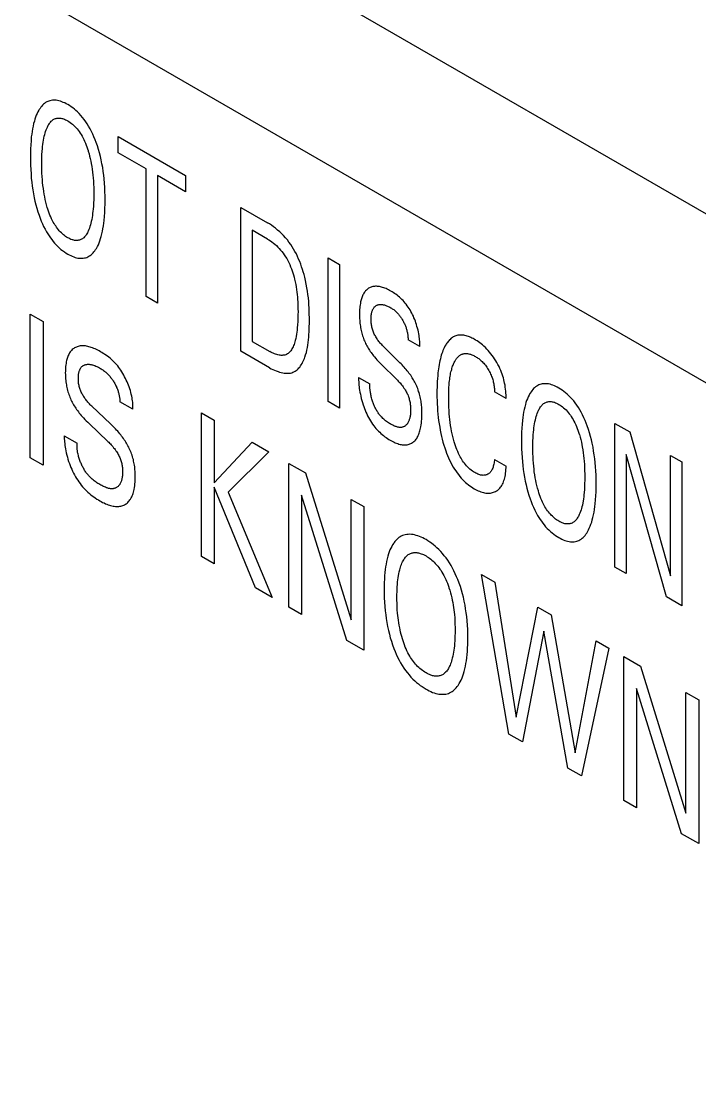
# Model space of a CAD drawing. Extents: x 0 to 420, y 0 to 297.
# Drawn here: x 202.31 to 208.87, y 153.51 to 163.77 of the extents above; entities that cross this region are included whole.
import ezdxf

# ---------------------------------------------------------------- set-up
doc = ezdxf.new("R2010")
doc.units = 0
doc.header["$LTSCALE"] = 23.1
doc.layers.add('40000_ISO', color=7, linetype='CONTINUOUS')

msp = doc.modelspace()

# ---------------------------------------------------------------- linework, layer by layer
at = {"layer": '40000_ISO', "color": 7, "linetype": 'CONTINUOUS'}
for p, q in [((227.63, 151.116), (153.384, 193.982)), ((226.923, 149.892), (152.677, 192.758)), ((203.25, 162.503), (203.25, 162.661)), ((203.25, 162.661), (203.9, 162.285)), ((203.52, 162.348), (203.25, 162.503)), ((203.52, 161.117), (203.52, 162.348)), ((203.63, 162.284), (203.63, 161.053)), ((203.9, 162.128), (203.63, 162.284)), ((203.9, 162.285), (203.9, 162.128)), ((204.436, 160.588), (204.436, 161.976)), ((204.436, 161.976), (204.691, 161.829)), ((204.546, 161.755), (204.546, 160.682)), ((204.691, 161.671), (204.546, 161.755)), ((205.278, 160.102), (205.278, 161.49)), ((205.278, 161.49), (205.388, 161.426)), ((205.388, 161.426), (205.388, 160.038)), ((203.63, 161.053), (203.52, 161.117)), ((202.402, 159.558), (202.402, 160.946)), ((202.402, 160.946), (202.525, 160.875)), ((202.525, 160.875), (202.525, 159.487)), ((206.163, 160.632), (206.051, 160.697)), ((204.713, 160.428), (204.436, 160.588)), ((204.546, 160.682), (204.714, 160.585)), ((205.809, 160.637), (205.971, 160.476)), ((205.947, 160.307), (205.785, 160.468)), ((205.572, 160.335), (205.682, 160.271)), ((206.997, 160.13), (206.884, 160.195)), ((203.392, 160.027), (203.267, 160.099)), ((205.388, 160.038), (205.278, 160.102)), ((202.996, 160.056), (203.177, 159.885)), ((204.054, 158.604), (204.054, 159.992)), ((204.054, 159.992), (204.177, 159.921)), ((203.151, 159.717), (202.969, 159.889)), ((204.177, 159.921), (204.177, 159.318)), ((208.047, 158.503), (208.047, 159.891)), ((208.047, 159.891), (208.191, 159.809)), ((202.73, 159.771), (202.854, 159.699)), ((208.191, 159.809), (208.584, 158.418)), ((204.177, 159.318), (204.546, 159.708)), ((204.546, 159.708), (204.704, 159.617)), ((204.704, 159.617), (204.312, 159.225)), ((208.157, 159.591), (208.157, 158.44)), ((208.546, 158.216), (208.157, 159.591)), ((208.584, 158.418), (208.584, 159.581)), ((208.584, 159.581), (208.693, 159.518)), ((202.525, 159.487), (202.402, 159.558)), ((204.899, 158.116), (204.899, 159.504)), ((204.899, 159.504), (205.06, 159.412)), ((206.884, 159.543), (206.997, 159.478)), ((208.693, 159.518), (208.693, 158.13)), ((205.06, 159.412), (205.5, 157.994)), ((204.177, 159.275), (204.177, 158.533)), ((204.575, 158.303), (204.177, 159.275)), ((204.312, 159.225), (204.738, 158.209)), ((205.022, 159.196), (205.022, 158.045)), ((205.457, 157.794), (205.022, 159.196)), ((205.5, 157.994), (205.5, 159.157)), ((205.5, 159.157), (205.623, 159.087)), ((205.623, 159.087), (205.623, 157.699)), ((204.177, 158.533), (204.054, 158.604)), ((208.157, 158.44), (208.047, 158.503)), ((207.024, 156.89), (206.758, 158.431)), ((206.758, 158.431), (206.887, 158.357)), ((206.887, 158.357), (207.095, 157.052)), ((204.738, 158.209), (204.575, 158.303)), ((208.693, 158.13), (208.546, 158.216)), ((205.022, 158.045), (204.899, 158.116)), ((207.095, 157.052), (207.302, 158.117)), ((207.302, 158.117), (207.433, 158.041)), ((207.433, 158.041), (207.663, 156.709)), ((207.362, 157.883), (207.154, 156.815)), ((207.592, 156.562), (207.362, 157.883)), ((205.623, 157.699), (205.457, 157.794)), ((207.663, 156.709), (207.867, 157.791)), ((207.989, 157.72), (207.723, 156.486)), ((207.867, 157.791), (207.989, 157.72)), ((208.133, 156.25), (208.133, 157.638)), ((208.133, 157.638), (208.293, 157.545)), ((208.293, 157.545), (208.733, 156.127)), ((208.255, 157.33), (208.255, 156.179)), ((208.69, 155.927), (208.255, 157.33)), ((208.733, 156.127), (208.733, 157.291)), ((208.733, 157.291), (208.856, 157.22)), ((208.856, 157.22), (208.856, 155.832)), ((207.154, 156.815), (207.024, 156.89)), ((207.723, 156.486), (207.592, 156.562)), ((208.255, 156.179), (208.133, 156.25)), ((208.856, 155.832), (208.69, 155.927))]:
    msp.add_line(p, q, dxfattribs=at)
for points in [[(203.04, 161.581), (203.05, 161.598), (203.059, 161.616), (203.067, 161.635), (203.074, 161.655), (203.081, 161.675), (203.087, 161.696), (203.094, 161.72), (203.099, 161.746), (203.104, 161.771), (203.109, 161.798), (203.112, 161.824), (203.115, 161.851), (203.119, 161.89), (203.122, 161.928), (203.123, 161.968), (203.124, 162.007), (203.125, 162.048), (203.124, 162.087), (203.123, 162.128), (203.121, 162.168), (203.119, 162.209), (203.115, 162.251), (203.111, 162.287), (203.106, 162.324), (203.101, 162.361), (203.094, 162.398), (203.086, 162.436), (203.079, 162.469), (203.07, 162.502), (203.06, 162.536), (203.05, 162.57), (203.038, 162.603), (203.028, 162.63), (203.017, 162.657), (203.006, 162.683), (202.993, 162.709), (202.98, 162.735), (202.965, 162.761), (202.952, 162.783), (202.938, 162.804), (202.923, 162.825), (202.907, 162.845), (202.891, 162.864), (202.874, 162.883), (202.859, 162.898), (202.843, 162.912), (202.828, 162.925), (202.812, 162.937), (202.796, 162.949), (202.78, 162.96), (202.764, 162.969), (202.749, 162.977), (202.735, 162.985), (202.721, 162.991), (202.707, 162.997), (202.693, 163.001), (202.679, 163.005), (202.666, 163.008), (202.653, 163.011), (202.64, 163.012), (202.628, 163.012), (202.616, 163.011), (202.604, 163.009), (202.592, 163.007), (202.582, 163.004), (202.571, 163), (202.561, 162.995), (202.55, 162.988), (202.54, 162.981), (202.53, 162.973), (202.521, 162.964), (202.512, 162.954), (202.504, 162.944), (202.496, 162.933), (202.488, 162.922), (202.485, 162.917)], [(202.485, 162.917), (202.476, 162.901), (202.468, 162.884), (202.46, 162.866), (202.453, 162.848), (202.447, 162.829), (202.441, 162.81), (202.434, 162.786), (202.429, 162.761), (202.424, 162.736), (202.419, 162.71), (202.416, 162.684), (202.412, 162.657), (202.409, 162.62), (202.406, 162.582), (202.404, 162.543), (202.403, 162.504), (202.403, 162.464), (202.403, 162.424), (202.404, 162.383), (202.406, 162.341), (202.409, 162.3), (202.412, 162.257), (202.416, 162.22), (202.421, 162.183), (202.426, 162.145), (202.433, 162.107), (202.44, 162.069), (202.447, 162.036), (202.456, 162.002), (202.465, 161.968), (202.475, 161.934), (202.487, 161.9), (202.497, 161.872), (202.507, 161.845), (202.519, 161.818), (202.531, 161.792), (202.545, 161.765), (202.559, 161.739), (202.571, 161.72), (202.583, 161.701), (202.596, 161.682), (202.609, 161.665), (202.623, 161.647), (202.637, 161.631), (202.651, 161.615), (202.667, 161.599), (202.682, 161.585), (202.698, 161.571), (202.714, 161.559), (202.731, 161.547), (202.747, 161.536), (202.764, 161.526), (202.778, 161.518), (202.792, 161.511), (202.806, 161.505), (202.821, 161.499), (202.835, 161.494), (202.848, 161.49), (202.862, 161.487), (202.875, 161.485), (202.888, 161.485), (202.901, 161.485), (202.913, 161.486), (202.925, 161.488), (202.936, 161.49), (202.947, 161.494), (202.958, 161.498), (202.968, 161.504), (202.979, 161.511), (202.989, 161.518), (202.999, 161.527), (203.008, 161.537), (203.017, 161.547), (203.025, 161.558), (203.033, 161.569), (203.04, 161.581)], [(202.566, 161.977), (202.559, 162.002), (202.552, 162.028), (202.546, 162.053), (202.541, 162.078), (202.537, 162.103), (202.532, 162.131), (202.528, 162.16), (202.524, 162.188), (202.521, 162.216), (202.519, 162.244), (202.517, 162.275), (202.515, 162.307), (202.514, 162.338), (202.513, 162.368), (202.513, 162.399), (202.513, 162.429), (202.514, 162.458), (202.515, 162.487), (202.517, 162.516), (202.519, 162.545), (202.521, 162.565), (202.523, 162.585), (202.526, 162.605), (202.529, 162.625), (202.533, 162.644), (202.537, 162.663), (202.541, 162.679), (202.545, 162.694), (202.55, 162.709), (202.555, 162.724), (202.561, 162.738), (202.567, 162.752), (202.572, 162.761), (202.576, 162.77), (202.581, 162.778), (202.586, 162.786), (202.592, 162.794), (202.598, 162.801), (202.604, 162.808), (202.611, 162.814), (202.618, 162.819), (202.624, 162.824), (202.63, 162.827), (202.637, 162.831), (202.644, 162.834), (202.652, 162.836), (202.659, 162.838), (202.667, 162.839), (202.675, 162.839), (202.683, 162.839), (202.691, 162.839), (202.698, 162.837), (202.706, 162.836), (202.714, 162.834), (202.722, 162.831), (202.732, 162.827), (202.743, 162.823), (202.753, 162.818), (202.764, 162.812), (202.775, 162.805), (202.787, 162.797), (202.799, 162.788), (202.811, 162.779), (202.822, 162.769), (202.833, 162.758), (202.844, 162.746), (202.855, 162.734), (202.865, 162.721), (202.875, 162.708), (202.884, 162.694), (202.893, 162.68), (202.902, 162.665), (202.91, 162.651), (202.919, 162.633), (202.927, 162.615), (202.935, 162.597), (202.942, 162.579), (202.949, 162.561), (202.955, 162.543), (202.96, 162.525), (202.962, 162.519)], [(202.962, 162.519), (202.969, 162.495), (202.975, 162.471), (202.981, 162.448), (202.986, 162.424), (202.991, 162.401), (202.995, 162.373), (203, 162.345), (203.003, 162.317), (203.006, 162.289), (203.009, 162.262), (203.011, 162.231), (203.013, 162.2), (203.014, 162.17), (203.014, 162.139), (203.015, 162.109), (203.014, 162.079), (203.014, 162.049), (203.013, 162.019), (203.011, 161.989), (203.009, 161.96), (203.007, 161.94), (203.004, 161.919), (203.002, 161.899), (202.999, 161.879), (202.995, 161.859), (202.991, 161.84), (202.987, 161.824), (202.983, 161.808), (202.978, 161.792), (202.973, 161.777), (202.968, 161.763), (202.962, 161.748), (202.957, 161.739), (202.953, 161.73), (202.948, 161.721), (202.942, 161.713), (202.937, 161.705), (202.931, 161.698), (202.925, 161.691), (202.918, 161.684), (202.911, 161.678), (202.905, 161.674), (202.898, 161.67), (202.891, 161.666), (202.884, 161.663), (202.877, 161.661), (202.869, 161.659), (202.861, 161.657), (202.853, 161.657), (202.845, 161.657), (202.837, 161.657), (202.829, 161.658), (202.822, 161.66), (202.813, 161.662), (202.805, 161.664), (202.795, 161.668), (202.785, 161.673), (202.774, 161.678), (202.764, 161.684), (202.753, 161.69), (202.742, 161.697), (202.732, 161.705), (202.722, 161.713), (202.712, 161.721), (202.702, 161.73), (202.692, 161.74), (202.682, 161.751), (202.673, 161.761), (202.664, 161.773), (202.655, 161.785), (202.647, 161.797), (202.639, 161.809), (202.631, 161.822), (202.623, 161.835), (202.616, 161.848), (202.607, 161.866), (202.599, 161.885), (202.591, 161.903), (202.584, 161.921), (202.578, 161.94), (202.572, 161.958), (202.566, 161.977)], [(204.713, 160.428), (204.729, 160.419), (204.745, 160.411), (204.761, 160.404), (204.777, 160.397), (204.794, 160.391), (204.809, 160.386), (204.825, 160.382), (204.839, 160.379), (204.852, 160.376), (204.865, 160.375), (204.878, 160.374), (204.891, 160.374), (204.903, 160.375), (204.915, 160.377), (204.926, 160.38), (204.938, 160.384), (204.948, 160.389), (204.959, 160.394), (204.969, 160.401), (204.978, 160.408), (204.987, 160.417), (204.996, 160.426), (205.004, 160.435), (205.012, 160.445), (205.019, 160.456), (205.026, 160.468), (205.032, 160.479), (205.038, 160.492), (205.044, 160.504), (205.049, 160.518), (205.054, 160.531), (205.061, 160.553), (205.068, 160.575), (205.073, 160.599), (205.078, 160.622), (205.082, 160.647), (205.086, 160.671), (205.089, 160.696), (205.091, 160.722), (205.093, 160.748), (205.094, 160.774), (205.095, 160.8), (205.096, 160.827), (205.097, 160.854), (205.097, 160.881), (205.097, 160.912), (205.096, 160.943), (205.095, 160.974), (205.094, 161.006), (205.092, 161.037), (205.09, 161.069), (205.087, 161.102), (205.083, 161.134), (205.079, 161.168), (205.073, 161.201), (205.067, 161.235), (205.06, 161.269), (205.052, 161.303), (205.045, 161.328), (205.038, 161.353), (205.03, 161.378), (205.022, 161.404), (205.013, 161.429), (205.004, 161.454), (204.993, 161.478), (204.982, 161.503), (204.971, 161.527), (204.958, 161.551), (204.945, 161.574), (204.931, 161.597), (204.917, 161.619), (204.9, 161.642), (204.884, 161.663), (204.866, 161.684), (204.848, 161.704), (204.829, 161.723), (204.81, 161.741), (204.79, 161.758), (204.771, 161.775), (204.751, 161.79), (204.731, 161.804), (204.711, 161.817), (204.691, 161.829)], [(204.691, 161.671), (204.706, 161.663), (204.72, 161.653), (204.735, 161.643), (204.749, 161.632), (204.764, 161.62), (204.778, 161.607), (204.792, 161.594), (204.805, 161.58), (204.819, 161.565), (204.831, 161.55), (204.844, 161.534), (204.855, 161.518), (204.867, 161.5), (204.878, 161.482), (204.888, 161.463), (204.898, 161.444), (204.907, 161.424), (204.915, 161.404), (204.923, 161.384), (204.93, 161.364), (204.937, 161.344), (204.943, 161.324), (204.949, 161.304), (204.954, 161.284), (204.96, 161.259), (204.965, 161.233), (204.969, 161.208), (204.973, 161.183), (204.977, 161.159), (204.979, 161.135), (204.982, 161.111), (204.983, 161.087), (204.985, 161.063), (204.986, 161.04), (204.986, 161.017), (204.986, 160.994), (204.987, 160.971), (204.986, 160.938), (204.986, 160.906), (204.984, 160.875), (204.983, 160.843), (204.98, 160.813), (204.978, 160.792), (204.976, 160.771), (204.973, 160.751), (204.969, 160.731), (204.965, 160.711), (204.961, 160.692), (204.957, 160.679), (204.954, 160.666), (204.95, 160.654), (204.945, 160.642), (204.94, 160.63), (204.935, 160.619), (204.929, 160.609), (204.924, 160.6), (204.918, 160.592), (204.912, 160.585), (204.905, 160.578), (204.899, 160.572), (204.891, 160.566), (204.884, 160.562), (204.876, 160.557), (204.868, 160.554), (204.86, 160.551), (204.851, 160.549), (204.842, 160.548), (204.833, 160.547), (204.824, 160.547), (204.814, 160.548), (204.804, 160.55), (204.793, 160.552), (204.782, 160.555), (204.771, 160.558), (204.759, 160.563), (204.748, 160.568), (204.737, 160.573), (204.725, 160.579), (204.714, 160.585)], [(206.163, 160.632), (206.163, 160.644), (206.163, 160.657), (206.163, 160.67), (206.162, 160.683), (206.161, 160.697), (206.16, 160.711), (206.158, 160.725), (206.156, 160.74), (206.153, 160.757), (206.15, 160.774), (206.146, 160.791), (206.141, 160.809), (206.136, 160.826), (206.131, 160.844), (206.125, 160.862), (206.12, 160.878), (206.114, 160.894), (206.107, 160.91), (206.101, 160.925), (206.093, 160.941), (206.086, 160.956), (206.078, 160.971), (206.069, 160.986), (206.061, 161), (206.052, 161.014), (206.042, 161.027), (206.032, 161.041), (206.022, 161.053), (206.011, 161.065), (206.001, 161.077), (205.99, 161.088), (205.978, 161.099), (205.967, 161.109), (205.955, 161.119), (205.943, 161.128), (205.931, 161.137), (205.919, 161.146), (205.907, 161.154), (205.895, 161.161), (205.883, 161.168), (205.872, 161.175), (205.86, 161.181), (205.849, 161.186), (205.837, 161.192), (205.826, 161.196), (205.815, 161.201), (205.804, 161.204), (205.794, 161.207), (205.783, 161.21), (205.773, 161.212), (205.764, 161.213), (205.754, 161.214), (205.744, 161.215), (205.735, 161.215), (205.726, 161.214), (205.717, 161.213), (205.708, 161.211), (205.7, 161.209), (205.692, 161.206), (205.684, 161.203), (205.676, 161.199), (205.668, 161.195), (205.661, 161.19), (205.654, 161.184), (205.647, 161.178), (205.64, 161.171), (205.634, 161.164), (205.628, 161.157), (205.623, 161.149), (205.618, 161.14), (205.614, 161.132), (205.61, 161.123), (205.606, 161.114), (205.602, 161.104), (205.599, 161.094), (205.596, 161.084), (205.594, 161.074), (205.591, 161.063), (205.589, 161.049), (205.586, 161.034), (205.585, 161.02), (205.583, 161.005), (205.582, 160.99), (205.581, 160.974), (205.581, 160.958), (205.581, 160.943)], [(205.809, 160.637), (205.802, 160.644), (205.795, 160.651), (205.788, 160.658), (205.781, 160.666), (205.775, 160.674), (205.768, 160.682), (205.762, 160.69), (205.756, 160.699), (205.75, 160.707), (205.744, 160.716), (205.739, 160.725), (205.734, 160.735), (205.729, 160.744), (205.724, 160.753), (205.72, 160.763), (205.716, 160.772), (205.712, 160.782), (205.708, 160.792), (205.705, 160.801), (205.703, 160.811), (205.701, 160.82), (205.699, 160.829), (205.697, 160.839), (205.696, 160.848), (205.695, 160.857), (205.694, 160.866), (205.693, 160.874), (205.693, 160.883), (205.693, 160.892), (205.693, 160.901), (205.693, 160.91), (205.693, 160.92), (205.694, 160.929), (205.695, 160.937), (205.696, 160.946), (205.698, 160.954), (205.7, 160.962), (205.701, 160.968), (205.703, 160.974), (205.705, 160.98), (205.707, 160.986), (205.709, 160.991), (205.712, 160.996), (205.715, 161.001), (205.718, 161.006), (205.721, 161.01), (205.724, 161.014), (205.727, 161.018), (205.731, 161.021), (205.735, 161.024), (205.739, 161.027), (205.743, 161.029), (205.747, 161.032), (205.751, 161.033), (205.756, 161.035), (205.761, 161.037), (205.766, 161.038), (205.771, 161.039), (205.776, 161.039), (205.781, 161.04), (205.787, 161.04), (205.792, 161.039), (205.798, 161.039), (205.804, 161.038), (205.81, 161.037), (205.816, 161.036), (205.822, 161.034), (205.828, 161.032), (205.835, 161.03), (205.843, 161.027), (205.851, 161.024), (205.859, 161.02), (205.867, 161.016), (205.875, 161.012), (205.883, 161.007), (205.89, 161.003), (205.897, 160.998), (205.904, 160.994), (205.911, 160.989), (205.918, 160.983), (205.924, 160.978), (205.929, 160.973), (205.935, 160.968), (205.94, 160.963)], [(205.581, 160.943), (205.581, 160.929), (205.581, 160.914), (205.582, 160.9), (205.583, 160.886), (205.584, 160.871), (205.585, 160.857), (205.587, 160.842), (205.589, 160.829), (205.591, 160.816), (205.594, 160.802), (205.597, 160.789), (205.6, 160.776), (205.603, 160.762), (205.607, 160.749), (205.611, 160.736), (205.615, 160.724), (205.619, 160.711), (205.624, 160.699), (205.629, 160.687), (205.634, 160.675), (205.64, 160.662), (205.646, 160.651), (205.652, 160.64), (205.658, 160.629), (205.664, 160.618), (205.671, 160.607), (205.677, 160.597), (205.685, 160.586), (205.693, 160.575), (205.701, 160.564), (205.709, 160.553), (205.717, 160.542), (205.726, 160.532), (205.737, 160.518), (205.749, 160.505), (205.761, 160.492), (205.773, 160.48), (205.785, 160.468)], [(205.94, 160.963), (205.945, 160.958), (205.951, 160.952), (205.956, 160.946), (205.961, 160.94), (205.966, 160.933), (205.971, 160.927), (205.976, 160.92), (205.981, 160.914), (205.985, 160.907), (205.99, 160.9), (205.994, 160.893), (205.998, 160.885), (206.002, 160.878), (206.006, 160.87), (206.01, 160.863), (206.014, 160.855), (206.017, 160.847), (206.021, 160.839), (206.024, 160.832), (206.027, 160.823), (206.03, 160.815), (206.032, 160.807), (206.035, 160.799), (206.037, 160.791), (206.039, 160.782), (206.041, 160.774), (206.043, 160.766), (206.045, 160.757), (206.046, 160.748), (206.047, 160.739), (206.048, 160.731), (206.049, 160.722), (206.05, 160.713), (206.051, 160.705), (206.051, 160.697)], [(206.997, 160.13), (206.996, 160.148), (206.996, 160.166), (206.995, 160.184), (206.993, 160.203), (206.991, 160.222), (206.989, 160.241), (206.986, 160.261), (206.982, 160.278), (206.979, 160.295), (206.975, 160.312), (206.97, 160.33), (206.965, 160.347), (206.959, 160.365), (206.953, 160.382), (206.945, 160.402), (206.937, 160.421), (206.928, 160.44), (206.918, 160.458), (206.908, 160.477), (206.897, 160.495), (206.886, 160.513), (206.875, 160.53), (206.863, 160.547), (206.85, 160.563), (206.837, 160.578), (206.824, 160.594), (206.81, 160.608), (206.797, 160.622), (206.782, 160.635), (206.768, 160.648), (206.755, 160.658), (206.742, 160.668), (206.729, 160.678), (206.716, 160.687), (206.702, 160.695), (206.689, 160.703), (206.678, 160.709), (206.666, 160.715), (206.655, 160.721), (206.644, 160.725), (206.632, 160.73), (206.621, 160.734), (206.61, 160.737), (206.599, 160.74), (206.588, 160.742), (206.578, 160.743), (206.568, 160.744), (206.558, 160.744), (206.548, 160.744), (206.538, 160.743), (206.529, 160.741), (206.52, 160.739), (206.511, 160.736), (206.502, 160.733), (206.494, 160.729), (206.486, 160.725), (206.478, 160.72), (206.47, 160.715), (206.463, 160.709), (206.456, 160.702), (206.449, 160.696), (206.442, 160.688), (206.436, 160.681), (206.43, 160.673), (206.424, 160.665), (206.419, 160.656), (206.413, 160.648), (206.406, 160.635), (206.399, 160.621), (206.393, 160.608), (206.387, 160.593), (206.381, 160.579), (206.376, 160.564), (206.371, 160.549), (206.366, 160.533), (206.362, 160.515), (206.357, 160.496), (206.353, 160.477), (206.349, 160.458), (206.346, 160.438), (206.343, 160.418), (206.341, 160.398), (206.338, 160.378), (206.336, 160.351), (206.333, 160.324), (206.332, 160.296), (206.33, 160.268), (206.33, 160.24), (206.329, 160.212), (206.329, 160.183), (206.329, 160.163), (206.329, 160.143)], [(203.392, 160.027), (203.393, 160.04), (203.393, 160.053), (203.393, 160.066), (203.392, 160.08), (203.391, 160.094), (203.389, 160.108), (203.387, 160.123), (203.385, 160.137), (203.381, 160.154), (203.377, 160.172), (203.373, 160.189), (203.368, 160.207), (203.363, 160.224), (203.357, 160.242), (203.35, 160.26), (203.344, 160.276), (203.337, 160.293), (203.329, 160.309), (203.322, 160.325), (203.313, 160.341), (203.305, 160.357), (203.296, 160.373), (203.287, 160.388), (203.277, 160.403), (203.267, 160.417), (203.257, 160.431), (203.246, 160.445), (203.234, 160.458), (203.222, 160.471), (203.21, 160.484), (203.198, 160.496), (203.185, 160.508), (203.172, 160.519), (203.159, 160.529), (203.146, 160.539), (203.132, 160.549), (203.119, 160.558), (203.106, 160.567), (203.092, 160.575), (203.079, 160.583), (203.066, 160.59), (203.053, 160.597), (203.041, 160.603), (203.028, 160.609), (203.015, 160.615), (203.003, 160.62), (202.99, 160.624), (202.979, 160.628), (202.968, 160.631), (202.956, 160.634), (202.945, 160.636), (202.934, 160.638), (202.924, 160.639), (202.913, 160.639), (202.903, 160.639), (202.893, 160.639), (202.883, 160.638), (202.874, 160.636), (202.865, 160.634), (202.856, 160.631), (202.847, 160.628), (202.838, 160.624), (202.83, 160.62), (202.822, 160.615), (202.815, 160.609), (202.807, 160.603), (202.8, 160.596), (202.794, 160.589), (202.788, 160.581), (202.782, 160.573), (202.778, 160.565), (202.773, 160.556), (202.769, 160.547), (202.765, 160.538), (202.761, 160.528), (202.758, 160.518), (202.755, 160.508), (202.752, 160.497), (202.749, 160.484), (202.747, 160.469), (202.745, 160.455), (202.743, 160.44), (202.742, 160.425), (202.741, 160.409), (202.741, 160.394), (202.74, 160.378)], [(206.448, 160.286), (206.45, 160.301), (206.452, 160.316), (206.454, 160.331), (206.456, 160.345), (206.459, 160.36), (206.461, 160.374), (206.464, 160.388), (206.468, 160.402), (206.471, 160.412), (206.474, 160.422), (206.477, 160.432), (206.48, 160.442), (206.484, 160.452), (206.487, 160.461), (206.491, 160.471), (206.496, 160.48), (206.5, 160.488), (206.504, 160.495), (206.507, 160.501), (206.511, 160.507), (206.515, 160.512), (206.519, 160.518), (206.523, 160.523), (206.527, 160.528), (206.532, 160.533), (206.537, 160.537), (206.542, 160.542), (206.547, 160.546), (206.552, 160.549), (206.557, 160.552), (206.563, 160.555), (206.568, 160.558), (206.574, 160.56), (206.58, 160.562), (206.586, 160.563), (206.592, 160.564), (206.599, 160.565), (206.605, 160.565), (206.612, 160.565), (206.619, 160.565), (206.625, 160.564), (206.632, 160.563), (206.638, 160.562), (206.645, 160.56), (206.652, 160.558), (206.659, 160.556), (206.667, 160.553), (206.675, 160.549), (206.684, 160.545), (206.692, 160.541), (206.7, 160.536), (206.708, 160.531), (206.716, 160.526), (206.724, 160.521), (206.732, 160.516), (206.739, 160.51), (206.747, 160.503), (206.755, 160.496), (206.764, 160.488), (206.772, 160.48), (206.78, 160.471), (206.788, 160.462), (206.796, 160.453), (206.803, 160.443), (206.81, 160.433), (206.817, 160.422), (206.824, 160.412), (206.83, 160.401), (206.836, 160.39), (206.842, 160.379), (206.847, 160.367), (206.852, 160.356), (206.857, 160.344), (206.861, 160.334), (206.864, 160.324), (206.867, 160.313), (206.87, 160.303), (206.873, 160.293), (206.875, 160.282), (206.877, 160.272), (206.879, 160.261), (206.88, 160.249), (206.882, 160.238), (206.883, 160.227), (206.883, 160.216), (206.884, 160.206), (206.884, 160.195)], [(202.996, 160.056), (202.988, 160.064), (202.981, 160.071), (202.973, 160.079), (202.966, 160.087), (202.958, 160.095), (202.951, 160.104), (202.944, 160.113), (202.937, 160.122), (202.93, 160.131), (202.924, 160.14), (202.918, 160.149), (202.913, 160.157), (202.908, 160.166), (202.903, 160.174), (202.899, 160.183), (202.894, 160.192), (202.89, 160.201), (202.887, 160.21), (202.883, 160.219), (202.88, 160.228), (202.877, 160.237), (202.875, 160.247), (202.873, 160.256), (202.871, 160.266), (202.869, 160.275), (202.868, 160.284), (202.867, 160.293), (202.866, 160.302), (202.866, 160.311), (202.866, 160.319), (202.866, 160.328), (202.866, 160.336), (202.866, 160.344), (202.867, 160.352), (202.868, 160.36), (202.869, 160.368), (202.87, 160.375), (202.872, 160.382), (202.874, 160.389), (202.875, 160.395), (202.877, 160.4), (202.879, 160.405), (202.881, 160.41), (202.883, 160.415), (202.886, 160.42), (202.888, 160.424), (202.891, 160.428), (202.894, 160.432), (202.897, 160.436), (202.901, 160.439), (202.905, 160.443), (202.909, 160.446), (202.913, 160.449), (202.917, 160.451), (202.922, 160.453), (202.927, 160.455), (202.932, 160.457), (202.937, 160.458), (202.942, 160.46), (202.948, 160.46), (202.953, 160.461), (202.959, 160.461), (202.965, 160.461), (202.971, 160.461), (202.977, 160.46), (202.984, 160.459), (202.99, 160.458), (202.997, 160.456), (203.004, 160.455), (203.011, 160.453), (203.018, 160.45), (203.025, 160.448), (203.034, 160.444), (203.043, 160.44), (203.052, 160.436), (203.061, 160.432), (203.07, 160.427), (203.079, 160.421), (203.087, 160.417), (203.095, 160.412), (203.102, 160.407), (203.11, 160.401), (203.118, 160.395), (203.125, 160.389), (203.131, 160.384), (203.137, 160.379), (203.142, 160.374)], [(206.184, 160.008), (206.183, 160.022), (206.182, 160.036), (206.182, 160.049), (206.18, 160.063), (206.179, 160.077), (206.177, 160.092), (206.175, 160.105), (206.173, 160.119), (206.17, 160.132), (206.167, 160.146), (206.164, 160.16), (206.16, 160.174), (206.156, 160.188), (206.152, 160.2), (206.148, 160.213), (206.143, 160.226), (206.138, 160.239), (206.133, 160.251), (206.127, 160.264), (206.121, 160.276), (206.115, 160.288), (206.109, 160.299), (206.103, 160.31), (206.096, 160.321), (206.09, 160.332), (206.083, 160.343), (206.075, 160.355), (206.067, 160.366), (206.058, 160.377), (206.05, 160.388), (206.041, 160.399), (206.033, 160.41), (206.023, 160.421), (206.013, 160.433), (206.002, 160.444), (205.992, 160.455), (205.982, 160.466), (205.971, 160.476)], [(202.74, 160.378), (202.741, 160.364), (202.741, 160.35), (202.742, 160.335), (202.743, 160.321), (202.744, 160.306), (202.746, 160.292), (202.748, 160.277), (202.75, 160.263), (202.752, 160.25), (202.755, 160.237), (202.758, 160.223), (202.762, 160.209), (202.766, 160.196), (202.77, 160.182), (202.774, 160.169), (202.779, 160.156), (202.784, 160.144), (202.789, 160.131), (202.795, 160.118), (202.801, 160.106), (202.807, 160.094), (202.813, 160.082), (202.82, 160.07), (202.827, 160.059), (202.834, 160.048), (202.841, 160.036), (202.849, 160.026), (202.857, 160.014), (202.866, 160.002), (202.875, 159.99), (202.884, 159.979), (202.893, 159.968), (202.903, 159.957), (202.916, 159.943), (202.929, 159.929), (202.942, 159.915), (202.956, 159.902), (202.969, 159.889)], [(203.142, 160.374), (203.148, 160.368), (203.154, 160.362), (203.161, 160.355), (203.166, 160.349), (203.172, 160.342), (203.178, 160.335), (203.183, 160.328), (203.188, 160.321), (203.193, 160.314), (203.198, 160.307), (203.203, 160.3), (203.208, 160.292), (203.212, 160.284), (203.217, 160.276), (203.221, 160.269), (203.225, 160.261), (203.229, 160.253), (203.233, 160.244), (203.236, 160.236), (203.24, 160.228), (203.243, 160.22), (203.246, 160.211), (203.249, 160.203), (203.251, 160.195), (203.254, 160.186), (203.256, 160.178), (203.258, 160.17), (203.26, 160.162), (203.261, 160.154), (203.262, 160.146), (203.264, 160.138), (203.265, 160.13), (203.265, 160.122), (203.266, 160.114), (203.267, 160.107), (203.267, 160.099)], [(205.572, 160.335), (205.572, 160.321), (205.572, 160.307), (205.573, 160.292), (205.574, 160.276), (205.575, 160.261), (205.577, 160.245), (205.579, 160.228), (205.582, 160.211), (205.585, 160.192), (205.589, 160.172), (205.593, 160.152), (205.598, 160.132), (205.603, 160.111), (205.609, 160.091), (205.616, 160.071), (205.622, 160.053), (205.628, 160.035), (205.635, 160.017), (205.643, 159.999), (205.651, 159.982), (205.659, 159.964), (205.668, 159.947), (205.677, 159.931), (205.686, 159.915), (205.696, 159.899), (205.707, 159.883), (205.718, 159.868), (205.729, 159.855), (205.74, 159.841), (205.752, 159.829), (205.763, 159.816), (205.776, 159.805), (205.788, 159.793), (205.801, 159.782), (205.813, 159.772), (205.826, 159.762), (205.839, 159.753), (205.852, 159.744), (205.865, 159.736), (205.878, 159.728), (205.89, 159.721), (205.902, 159.715), (205.914, 159.709), (205.926, 159.704), (205.938, 159.699), (205.95, 159.695), (205.961, 159.691), (205.972, 159.688), (205.982, 159.686), (205.993, 159.685), (206.003, 159.683), (206.013, 159.683), (206.023, 159.683), (206.032, 159.684), (206.042, 159.685), (206.051, 159.687), (206.06, 159.689), (206.068, 159.692), (206.076, 159.696), (206.084, 159.7), (206.092, 159.705), (206.1, 159.71), (206.107, 159.717), (206.114, 159.723), (206.12, 159.73), (206.127, 159.738), (206.133, 159.746), (206.138, 159.755), (206.143, 159.764), (206.148, 159.774), (206.153, 159.785), (206.157, 159.796), (206.161, 159.808), (206.165, 159.82), (206.168, 159.832), (206.171, 159.845), (206.174, 159.858), (206.177, 159.876), (206.179, 159.894), (206.181, 159.912), (206.182, 159.931), (206.183, 159.95), (206.184, 159.969), (206.184, 159.988), (206.184, 160.008)], [(205.947, 160.307), (205.955, 160.299), (205.964, 160.29), (205.972, 160.281), (205.98, 160.272), (205.988, 160.262), (205.996, 160.252), (206.003, 160.242), (206.01, 160.232), (206.017, 160.221), (206.023, 160.213), (206.028, 160.204), (206.033, 160.195), (206.038, 160.186), (206.042, 160.177), (206.046, 160.168), (206.05, 160.158), (206.054, 160.149), (206.057, 160.14), (206.06, 160.131), (206.062, 160.121), (206.065, 160.111), (206.067, 160.102), (206.069, 160.092), (206.07, 160.083), (206.071, 160.073), (206.072, 160.064), (206.073, 160.055), (206.073, 160.045), (206.074, 160.036), (206.074, 160.025), (206.074, 160.014), (206.074, 160.004), (206.073, 159.993), (206.073, 159.983), (206.072, 159.973), (206.07, 159.963), (206.069, 159.956), (206.068, 159.948), (206.066, 159.941), (206.064, 159.934), (206.062, 159.927), (206.06, 159.921), (206.058, 159.914), (206.055, 159.908), (206.052, 159.902), (206.049, 159.897), (206.046, 159.892), (206.043, 159.888), (206.04, 159.883), (206.036, 159.879), (206.033, 159.875), (206.029, 159.872), (206.025, 159.868), (206.02, 159.865), (206.016, 159.862), (206.012, 159.86), (206.007, 159.858), (206.002, 159.856), (205.997, 159.854), (205.992, 159.853), (205.987, 159.852), (205.981, 159.851), (205.976, 159.851), (205.97, 159.851), (205.965, 159.852), (205.959, 159.853), (205.953, 159.854), (205.947, 159.855), (205.941, 159.857), (205.935, 159.859), (205.927, 159.861), (205.919, 159.865), (205.911, 159.868), (205.903, 159.872), (205.895, 159.876), (205.886, 159.881), (205.878, 159.886), (205.869, 159.891), (205.86, 159.897), (205.851, 159.903), (205.842, 159.909), (205.833, 159.916), (205.824, 159.923), (205.816, 159.93), (205.807, 159.938), (205.799, 159.946), (205.791, 159.955)], [(206.884, 159.543), (206.883, 159.531), (206.881, 159.52), (206.88, 159.508), (206.878, 159.497), (206.875, 159.486), (206.873, 159.476), (206.87, 159.467), (206.867, 159.458), (206.863, 159.45), (206.86, 159.442), (206.855, 159.435), (206.851, 159.428), (206.846, 159.422), (206.841, 159.416), (206.836, 159.411), (206.831, 159.406), (206.825, 159.402), (206.819, 159.399), (206.812, 159.395), (206.805, 159.393), (206.798, 159.391), (206.791, 159.389), (206.783, 159.389), (206.775, 159.388), (206.767, 159.389), (206.759, 159.39), (206.75, 159.392), (206.742, 159.394), (206.733, 159.397), (206.723, 159.401), (206.714, 159.405), (206.705, 159.409), (206.695, 159.415), (206.683, 159.422), (206.671, 159.43), (206.659, 159.439), (206.647, 159.449), (206.636, 159.459), (206.624, 159.47), (206.613, 159.482), (206.604, 159.493), (206.595, 159.505), (206.586, 159.517), (206.577, 159.529), (206.569, 159.542), (206.561, 159.555), (206.554, 159.568), (206.547, 159.582), (206.538, 159.6), (206.529, 159.619), (206.521, 159.638), (206.514, 159.656), (206.507, 159.675), (206.501, 159.694), (206.496, 159.713), (206.488, 159.739), (206.482, 159.764), (206.476, 159.79), (206.47, 159.815), (206.466, 159.841), (206.461, 159.87), (206.457, 159.898), (206.453, 159.927), (206.45, 159.955), (206.448, 159.983), (206.446, 160.015), (206.444, 160.047), (206.443, 160.078), (206.442, 160.109), (206.442, 160.14), (206.442, 160.165), (206.443, 160.19), (206.443, 160.214), (206.445, 160.238), (206.446, 160.262), (206.448, 160.286)], [(205.791, 159.955), (205.786, 159.96), (205.781, 159.966), (205.776, 159.971), (205.772, 159.977), (205.767, 159.984), (205.761, 159.991), (205.757, 159.999), (205.752, 160.006), (205.747, 160.014), (205.743, 160.022), (205.738, 160.03), (205.734, 160.038), (205.73, 160.046), (205.726, 160.054), (205.723, 160.063), (205.719, 160.071), (205.716, 160.08), (205.713, 160.088), (205.709, 160.097), (205.707, 160.106), (205.703, 160.116), (205.7, 160.126), (205.698, 160.136), (205.695, 160.146), (205.693, 160.156), (205.691, 160.165), (205.689, 160.175), (205.687, 160.185), (205.686, 160.194), (205.685, 160.202), (205.684, 160.21), (205.683, 160.217), (205.682, 160.224), (205.682, 160.231), (205.682, 160.238), (205.681, 160.245), (205.681, 160.252), (205.682, 160.259), (205.682, 160.265), (205.682, 160.271)], [(207.227, 160.179), (207.218, 160.163), (207.21, 160.146), (207.202, 160.129), (207.195, 160.11), (207.188, 160.091), (207.183, 160.072), (207.176, 160.048), (207.17, 160.024), (207.165, 159.998), (207.161, 159.973), (207.157, 159.946), (207.154, 159.92), (207.15, 159.882), (207.148, 159.844), (207.146, 159.806), (207.145, 159.766), (207.144, 159.727), (207.145, 159.686), (207.146, 159.645), (207.148, 159.604), (207.15, 159.562), (207.154, 159.52), (207.158, 159.483), (207.162, 159.445), (207.168, 159.408), (207.174, 159.37), (207.182, 159.332), (207.189, 159.298), (207.197, 159.264), (207.207, 159.23), (207.217, 159.196), (207.228, 159.162), (207.238, 159.135), (207.249, 159.108), (207.26, 159.081), (207.273, 159.054), (207.286, 159.028), (207.301, 159.002), (207.312, 158.982), (207.325, 158.963), (207.337, 158.945), (207.351, 158.927), (207.364, 158.91), (207.378, 158.893), (207.393, 158.877), (207.408, 158.862), (207.424, 158.847), (207.44, 158.834), (207.456, 158.821), (207.472, 158.809), (207.489, 158.799), (207.505, 158.789), (207.52, 158.781), (207.534, 158.774), (207.548, 158.767), (207.562, 158.761), (207.576, 158.757), (207.59, 158.753), (207.604, 158.75), (207.617, 158.748), (207.63, 158.747), (207.642, 158.747), (207.654, 158.748), (207.666, 158.75), (207.678, 158.753), (207.689, 158.756), (207.699, 158.761), (207.709, 158.766), (207.72, 158.773), (207.731, 158.781), (207.74, 158.79), (207.75, 158.799), (207.759, 158.809), (207.767, 158.82), (207.775, 158.831), (207.782, 158.843)], [(207.782, 158.843), (207.792, 158.861), (207.8, 158.879), (207.809, 158.898), (207.816, 158.917), (207.823, 158.938), (207.829, 158.958), (207.835, 158.983), (207.841, 159.008), (207.846, 159.034), (207.85, 159.06), (207.854, 159.087), (207.857, 159.114), (207.861, 159.152), (207.863, 159.191), (207.865, 159.23), (207.866, 159.27), (207.866, 159.31), (207.866, 159.35), (207.865, 159.39), (207.863, 159.431), (207.86, 159.472), (207.857, 159.513), (207.853, 159.549), (207.848, 159.586), (207.842, 159.623), (207.836, 159.661), (207.828, 159.698), (207.82, 159.731), (207.812, 159.765), (207.802, 159.798), (207.791, 159.832), (207.78, 159.866), (207.77, 159.892), (207.759, 159.919), (207.747, 159.945), (207.735, 159.972), (207.721, 159.998), (207.707, 160.023), (207.694, 160.045), (207.679, 160.067), (207.664, 160.088), (207.649, 160.108), (207.632, 160.127), (207.616, 160.145), (207.6, 160.16), (207.585, 160.174), (207.569, 160.187), (207.554, 160.2), (207.537, 160.211), (207.521, 160.222), (207.505, 160.232), (207.491, 160.24), (207.477, 160.247), (207.463, 160.253), (207.449, 160.259), (207.435, 160.264), (207.421, 160.268), (207.407, 160.271), (207.394, 160.273), (207.382, 160.274), (207.369, 160.274), (207.357, 160.273), (207.346, 160.272), (207.334, 160.269), (207.323, 160.266), (207.313, 160.262), (207.303, 160.257), (207.292, 160.251), (207.281, 160.243), (207.272, 160.235), (207.262, 160.226), (207.254, 160.217), (207.245, 160.206), (207.237, 160.195), (207.23, 160.184), (207.227, 160.179)], [(206.329, 160.143), (206.33, 160.111), (206.331, 160.078), (206.333, 160.045), (206.335, 160.012), (206.338, 159.978), (206.342, 159.948), (206.345, 159.917), (206.35, 159.887), (206.355, 159.855), (206.36, 159.824), (206.367, 159.793), (206.373, 159.765), (206.38, 159.737), (206.387, 159.709), (206.395, 159.681), (206.404, 159.653), (206.414, 159.625), (206.422, 159.603), (206.431, 159.58), (206.441, 159.557), (206.451, 159.535), (206.462, 159.512), (206.474, 159.491), (206.486, 159.469), (206.498, 159.45), (206.51, 159.431), (206.523, 159.413), (206.536, 159.396), (206.549, 159.379), (206.563, 159.363), (206.578, 159.347), (206.591, 159.334), (206.605, 159.321), (206.618, 159.309), (206.632, 159.298), (206.646, 159.288), (206.661, 159.278), (206.675, 159.268), (206.689, 159.26), (206.702, 159.253), (206.715, 159.246), (206.728, 159.24), (206.741, 159.235), (206.753, 159.23), (206.766, 159.226), (206.778, 159.222), (206.789, 159.22), (206.801, 159.218), (206.812, 159.217), (206.823, 159.216), (206.834, 159.217), (206.845, 159.218), (206.856, 159.219), (206.866, 159.222), (206.876, 159.225), (206.885, 159.228), (206.894, 159.233), (206.904, 159.238), (206.912, 159.244), (206.921, 159.25), (206.929, 159.257), (206.936, 159.265), (206.943, 159.273), (206.95, 159.282), (206.956, 159.292), (206.962, 159.303), (206.967, 159.314), (206.972, 159.326), (206.976, 159.338), (206.98, 159.351), (206.984, 159.364), (206.987, 159.379), (206.99, 159.395), (206.992, 159.411), (206.994, 159.427), (206.995, 159.444), (206.996, 159.461), (206.997, 159.478)], [(207.308, 159.239), (207.3, 159.265), (207.294, 159.29), (207.288, 159.315), (207.283, 159.34), (207.278, 159.365), (207.273, 159.394), (207.269, 159.422), (207.266, 159.45), (207.263, 159.478), (207.261, 159.506), (207.258, 159.538), (207.257, 159.569), (207.255, 159.6), (207.255, 159.631), (207.255, 159.661), (207.255, 159.691), (207.256, 159.721), (207.257, 159.75), (207.258, 159.779), (207.261, 159.807), (207.263, 159.828), (207.265, 159.848), (207.268, 159.868), (207.271, 159.887), (207.275, 159.906), (207.279, 159.925), (207.283, 159.941), (207.287, 159.957), (207.292, 159.972), (207.297, 159.986), (207.303, 160.001), (207.309, 160.015), (207.313, 160.024), (207.318, 160.032), (207.323, 160.041), (207.328, 160.049), (207.334, 160.056), (207.34, 160.063), (207.346, 160.07), (207.352, 160.076), (207.359, 160.082), (207.366, 160.086), (207.372, 160.09), (207.379, 160.093), (207.386, 160.096), (207.393, 160.098), (207.401, 160.1), (207.409, 160.101), (207.417, 160.102), (207.425, 160.102), (207.432, 160.101), (207.44, 160.1), (207.448, 160.098), (207.456, 160.096), (207.464, 160.094), (207.474, 160.09), (207.484, 160.085), (207.495, 160.08), (207.505, 160.074), (207.517, 160.067), (207.529, 160.059), (207.541, 160.05), (207.552, 160.041), (207.564, 160.031), (207.575, 160.02), (207.586, 160.009), (207.596, 159.996), (207.607, 159.984), (207.617, 159.97), (207.626, 159.956), (207.635, 159.942), (207.643, 159.928), (207.652, 159.913), (207.66, 159.895), (207.669, 159.878), (207.676, 159.86), (207.684, 159.842), (207.69, 159.824), (207.696, 159.806), (207.702, 159.788), (207.704, 159.782)], [(203.415, 159.402), (203.415, 159.416), (203.414, 159.429), (203.413, 159.443), (203.412, 159.457), (203.41, 159.471), (203.408, 159.486), (203.406, 159.499), (203.403, 159.513), (203.4, 159.527), (203.397, 159.541), (203.393, 159.555), (203.389, 159.569), (203.385, 159.583), (203.38, 159.596), (203.375, 159.61), (203.37, 159.623), (203.364, 159.636), (203.358, 159.649), (203.352, 159.662), (203.345, 159.674), (203.339, 159.686), (203.332, 159.698), (203.325, 159.71), (203.318, 159.721), (203.31, 159.733), (203.302, 159.744), (203.293, 159.756), (203.284, 159.768), (203.275, 159.78), (203.266, 159.791), (203.256, 159.803), (203.246, 159.814), (203.235, 159.826), (203.224, 159.838), (203.212, 159.85), (203.201, 159.862), (203.189, 159.873), (203.177, 159.885)], [(202.73, 159.771), (202.73, 159.757), (202.73, 159.742), (202.731, 159.726), (202.732, 159.711), (202.734, 159.695), (202.736, 159.678), (202.738, 159.661), (202.741, 159.644), (202.745, 159.625), (202.749, 159.605), (202.754, 159.585), (202.76, 159.565), (202.766, 159.544), (202.772, 159.524), (202.78, 159.503), (202.787, 159.485), (202.794, 159.466), (202.802, 159.448), (202.811, 159.429), (202.82, 159.411), (202.829, 159.393), (202.839, 159.376), (202.849, 159.359), (202.86, 159.342), (202.871, 159.325), (202.882, 159.31), (202.894, 159.294), (202.906, 159.279), (202.919, 159.265), (202.932, 159.251), (202.946, 159.238), (202.959, 159.225), (202.973, 159.213), (202.987, 159.202), (203.001, 159.191), (203.016, 159.18), (203.03, 159.17), (203.044, 159.16), (203.059, 159.151), (203.073, 159.143), (203.087, 159.135), (203.1, 159.128), (203.114, 159.122), (203.127, 159.115), (203.14, 159.11), (203.153, 159.105), (203.166, 159.1), (203.178, 159.097), (203.19, 159.094), (203.201, 159.091), (203.213, 159.09), (203.224, 159.088), (203.235, 159.088), (203.246, 159.088), (203.257, 159.088), (203.267, 159.09), (203.276, 159.091), (203.286, 159.094), (203.295, 159.097), (203.304, 159.101), (203.313, 159.105), (203.321, 159.11), (203.329, 159.115), (203.337, 159.121), (203.344, 159.128), (203.351, 159.135), (203.358, 159.143), (203.364, 159.151), (203.37, 159.16), (203.376, 159.17), (203.381, 159.18), (203.386, 159.191), (203.391, 159.203), (203.395, 159.215), (203.398, 159.227), (203.401, 159.239), (203.404, 159.252), (203.408, 159.27), (203.41, 159.287), (203.412, 159.306), (203.414, 159.324), (203.415, 159.343), (203.416, 159.362), (203.416, 159.382), (203.415, 159.402)], [(207.704, 159.782), (207.711, 159.758), (207.717, 159.734), (207.723, 159.71), (207.728, 159.687), (207.732, 159.663), (207.737, 159.635), (207.741, 159.607), (207.745, 159.579), (207.748, 159.552), (207.75, 159.525), (207.753, 159.493), (207.754, 159.463), (207.755, 159.432), (207.756, 159.402), (207.756, 159.372), (207.756, 159.341), (207.755, 159.311), (207.754, 159.281), (207.753, 159.252), (207.75, 159.223), (207.748, 159.202), (207.746, 159.181), (207.743, 159.161), (207.74, 159.141), (207.737, 159.122), (207.733, 159.102), (207.729, 159.086), (207.725, 159.07), (207.72, 159.055), (207.715, 159.04), (207.709, 159.025), (207.703, 159.011), (207.699, 159.001), (207.694, 158.992), (207.689, 158.984), (207.684, 158.975), (207.678, 158.967), (207.673, 158.96), (207.666, 158.953), (207.66, 158.946), (207.653, 158.941), (207.646, 158.936), (207.64, 158.932), (207.633, 158.928), (207.626, 158.925), (207.618, 158.923), (207.611, 158.921), (207.603, 158.92), (207.595, 158.919), (207.587, 158.919), (207.579, 158.92), (207.571, 158.921), (207.563, 158.922), (207.555, 158.924), (207.547, 158.927), (207.537, 158.931), (207.526, 158.935), (207.516, 158.94), (207.505, 158.946), (207.495, 158.952), (207.484, 158.959), (207.474, 158.967), (207.463, 158.975), (207.453, 158.984), (207.443, 158.993), (207.433, 159.003), (207.424, 159.013), (207.415, 159.024), (207.405, 159.035), (207.397, 159.047), (207.388, 159.059), (207.38, 159.072), (207.372, 159.084), (207.365, 159.097), (207.358, 159.111), (207.349, 159.129), (207.341, 159.147), (207.333, 159.165), (207.326, 159.184), (207.319, 159.202), (207.313, 159.221), (207.308, 159.239)], [(202.976, 159.375), (202.97, 159.381), (202.965, 159.387), (202.96, 159.393), (202.954, 159.399), (202.949, 159.406), (202.943, 159.414), (202.938, 159.421), (202.932, 159.429), (202.927, 159.437), (202.922, 159.445), (202.918, 159.454), (202.913, 159.462), (202.908, 159.47), (202.904, 159.479), (202.9, 159.488), (202.896, 159.497), (202.892, 159.505), (202.888, 159.514), (202.885, 159.523), (202.881, 159.532), (202.878, 159.542), (202.874, 159.552), (202.871, 159.562), (202.869, 159.572), (202.866, 159.582), (202.864, 159.592), (202.861, 159.602), (202.859, 159.611), (202.858, 159.621), (202.857, 159.629), (202.856, 159.636), (202.855, 159.644), (202.854, 159.651), (202.853, 159.659), (202.853, 159.666), (202.853, 159.673), (202.853, 159.68), (202.853, 159.686), (202.854, 159.693), (202.854, 159.699)], [(203.151, 159.717), (203.159, 159.709), (203.167, 159.701), (203.175, 159.692), (203.184, 159.684), (203.192, 159.675), (203.2, 159.666), (203.207, 159.656), (203.215, 159.647), (203.222, 159.637), (203.229, 159.626), (203.235, 159.618), (203.241, 159.609), (203.246, 159.599), (203.252, 159.59), (203.257, 159.581), (203.261, 159.571), (203.266, 159.562), (203.27, 159.552), (203.273, 159.543), (203.277, 159.533), (203.28, 159.523), (203.282, 159.514), (203.285, 159.504), (203.287, 159.494), (203.288, 159.485), (203.29, 159.475), (203.291, 159.465), (203.291, 159.456), (203.292, 159.447), (203.292, 159.437), (203.293, 159.426), (203.293, 159.415), (203.292, 159.405), (203.292, 159.394), (203.291, 159.384), (203.29, 159.374), (203.289, 159.364), (203.287, 159.357), (203.286, 159.349), (203.284, 159.342), (203.282, 159.336), (203.28, 159.329), (203.277, 159.323), (203.274, 159.316), (203.271, 159.311), (203.268, 159.305), (203.265, 159.3), (203.261, 159.295), (203.257, 159.29), (203.253, 159.286), (203.249, 159.282), (203.244, 159.278), (203.239, 159.274), (203.234, 159.271), (203.229, 159.269), (203.224, 159.266), (203.218, 159.264), (203.213, 159.262), (203.207, 159.261), (203.201, 159.26), (203.195, 159.259), (203.189, 159.259), (203.183, 159.259), (203.176, 159.26), (203.17, 159.261), (203.164, 159.262), (203.157, 159.263), (203.15, 159.265), (203.144, 159.267), (203.137, 159.269), (203.128, 159.273), (203.119, 159.277), (203.11, 159.281), (203.101, 159.285), (203.092, 159.29), (203.082, 159.295), (203.073, 159.3), (203.064, 159.306), (203.055, 159.311), (203.046, 159.317), (203.037, 159.324), (203.028, 159.33), (203.019, 159.337), (203.01, 159.344), (203.001, 159.351), (202.993, 159.359), (202.984, 159.367), (202.976, 159.375)], [(206.533, 157.36), (206.543, 157.377), (206.553, 157.394), (206.562, 157.412), (206.571, 157.432), (206.578, 157.451), (206.585, 157.472), (206.592, 157.496), (206.598, 157.521), (206.604, 157.546), (206.609, 157.572), (206.613, 157.599), (206.617, 157.626), (206.62, 157.657), (206.623, 157.689), (206.625, 157.721), (206.626, 157.754), (206.627, 157.787), (206.627, 157.821), (206.627, 157.861), (206.626, 157.901), (206.623, 157.942), (206.62, 157.983), (206.616, 158.025), (206.612, 158.061), (206.606, 158.099), (206.6, 158.136), (206.593, 158.174), (206.584, 158.212), (206.575, 158.246), (206.566, 158.28), (206.555, 158.314), (206.543, 158.348), (206.53, 158.383), (206.519, 158.41), (206.506, 158.438), (206.493, 158.465), (206.479, 158.492), (206.465, 158.519), (206.449, 158.545), (206.433, 158.568), (206.417, 158.591), (206.4, 158.613), (206.383, 158.634), (206.365, 158.654), (206.346, 158.673), (206.329, 158.69), (206.312, 158.705), (206.294, 158.719), (206.277, 158.733), (206.259, 158.745), (206.241, 158.757), (206.223, 158.768), (206.207, 158.777), (206.191, 158.785), (206.175, 158.792), (206.16, 158.799), (206.144, 158.805), (206.129, 158.809), (206.113, 158.813), (206.098, 158.817), (206.083, 158.819), (206.067, 158.82), (206.052, 158.819), (206.037, 158.818), (206.023, 158.815), (206.009, 158.812), (205.996, 158.807), (205.984, 158.801), (205.972, 158.795), (205.962, 158.787), (205.951, 158.779), (205.941, 158.77), (205.932, 158.76), (205.923, 158.75), (205.915, 158.739), (205.911, 158.734)], [(205.911, 158.734), (205.901, 158.719), (205.892, 158.703), (205.883, 158.686), (205.875, 158.668), (205.868, 158.649), (205.861, 158.63), (205.854, 158.607), (205.848, 158.583), (205.842, 158.558), (205.837, 158.532), (205.833, 158.506), (205.83, 158.48), (205.826, 158.449), (205.823, 158.418), (205.821, 158.386), (205.82, 158.353), (205.819, 158.321), (205.819, 158.288), (205.819, 158.247), (205.82, 158.206), (205.822, 158.164), (205.825, 158.122), (205.829, 158.08), (205.834, 158.043), (205.839, 158.005), (205.845, 157.967), (205.852, 157.928), (205.861, 157.89), (205.869, 157.855), (205.878, 157.821), (205.889, 157.786), (205.9, 157.752), (205.913, 157.717), (205.924, 157.689), (205.936, 157.661), (205.949, 157.633), (205.963, 157.605), (205.978, 157.578), (205.994, 157.552), (206.009, 157.528), (206.026, 157.505), (206.043, 157.482), (206.06, 157.461), (206.078, 157.44), (206.097, 157.421), (206.114, 157.404), (206.132, 157.389), (206.15, 157.374), (206.168, 157.36), (206.186, 157.348), (206.204, 157.336), (206.223, 157.325), (206.239, 157.316), (206.255, 157.308), (206.271, 157.3), (206.286, 157.293), (206.302, 157.288), (206.318, 157.283), (206.333, 157.279), (206.348, 157.276), (206.362, 157.274), (206.376, 157.274), (206.389, 157.274), (206.403, 157.275), (206.415, 157.277), (206.428, 157.28), (206.44, 157.283), (206.451, 157.288), (206.463, 157.294), (206.475, 157.301), (206.486, 157.309), (206.496, 157.318), (206.506, 157.327), (206.515, 157.338), (206.524, 157.349), (206.533, 157.36)], [(206.002, 157.789), (205.995, 157.81), (205.989, 157.832), (205.983, 157.853), (205.978, 157.874), (205.973, 157.896), (205.969, 157.917), (205.964, 157.941), (205.96, 157.965), (205.957, 157.989), (205.954, 158.012), (205.951, 158.036), (205.949, 158.059), (205.946, 158.091), (205.944, 158.122), (205.943, 158.153), (205.942, 158.184), (205.942, 158.215), (205.942, 158.239), (205.943, 158.264), (205.944, 158.288), (205.945, 158.313), (205.947, 158.336), (205.949, 158.36), (205.951, 158.38), (205.954, 158.4), (205.957, 158.42), (205.961, 158.439), (205.965, 158.458), (205.969, 158.477), (205.973, 158.49), (205.977, 158.503), (205.981, 158.516), (205.986, 158.529), (205.991, 158.541), (205.997, 158.553), (206.003, 158.564), (206.008, 158.573), (206.013, 158.581), (206.019, 158.589), (206.025, 158.597), (206.031, 158.604), (206.037, 158.611), (206.044, 158.617), (206.052, 158.623), (206.059, 158.628), (206.066, 158.632), (206.074, 158.635), (206.082, 158.638), (206.089, 158.64), (206.098, 158.642), (206.106, 158.643), (206.115, 158.644), (206.124, 158.644), (206.133, 158.643), (206.141, 158.642), (206.15, 158.64), (206.159, 158.638), (206.168, 158.635), (206.177, 158.632), (206.188, 158.628), (206.2, 158.623), (206.211, 158.617), (206.223, 158.61), (206.234, 158.603), (206.246, 158.596), (206.257, 158.588), (206.269, 158.579), (206.28, 158.57), (206.291, 158.56), (206.302, 158.55), (206.313, 158.539), (206.325, 158.526), (206.336, 158.513), (206.347, 158.499), (206.357, 158.484), (206.368, 158.47), (206.377, 158.454), (206.387, 158.439), (206.396, 158.421), (206.406, 158.403), (206.414, 158.384), (206.422, 158.366), (206.43, 158.347), (206.437, 158.329), (206.443, 158.31), (206.445, 158.304)], [(206.445, 158.304), (206.453, 158.28), (206.46, 158.255), (206.466, 158.231), (206.472, 158.207), (206.477, 158.183), (206.481, 158.16), (206.485, 158.136), (206.489, 158.113), (206.492, 158.09), (206.495, 158.066), (206.497, 158.044), (206.5, 158.012), (206.502, 157.981), (206.503, 157.951), (206.504, 157.92), (206.504, 157.89), (206.504, 157.865), (206.503, 157.84), (206.502, 157.815), (206.501, 157.79), (206.499, 157.766), (206.497, 157.742), (206.495, 157.721), (206.492, 157.701), (206.489, 157.681), (206.486, 157.661), (206.482, 157.642), (206.477, 157.623), (206.474, 157.609), (206.47, 157.595), (206.465, 157.582), (206.461, 157.569), (206.456, 157.557), (206.45, 157.545), (206.444, 157.533), (206.439, 157.524), (206.434, 157.515), (206.429, 157.507), (206.423, 157.499), (206.416, 157.491), (206.41, 157.484), (206.403, 157.478), (206.395, 157.472), (206.388, 157.466), (206.381, 157.462), (206.373, 157.459), (206.365, 157.455), (206.357, 157.453), (206.349, 157.451), (206.341, 157.45), (206.332, 157.449), (206.323, 157.449), (206.314, 157.449), (206.305, 157.45), (206.296, 157.452), (206.287, 157.454), (206.278, 157.457), (206.269, 157.46), (206.258, 157.464), (206.246, 157.47), (206.234, 157.476), (206.223, 157.482), (206.211, 157.489), (206.199, 157.497), (206.188, 157.505), (206.176, 157.514), (206.165, 157.523), (206.154, 157.533), (206.142, 157.543), (206.132, 157.554), (206.121, 157.566), (206.111, 157.578), (206.102, 157.59), (206.092, 157.603), (206.083, 157.616), (206.074, 157.629), (206.066, 157.643), (206.058, 157.657), (206.048, 157.675), (206.039, 157.694), (206.03, 157.713), (206.022, 157.731), (206.015, 157.751), (206.008, 157.77), (206.002, 157.789)]]:
    msp.add_lwpolyline(points, dxfattribs=at)

doc.saveas('drawing.dxf')
